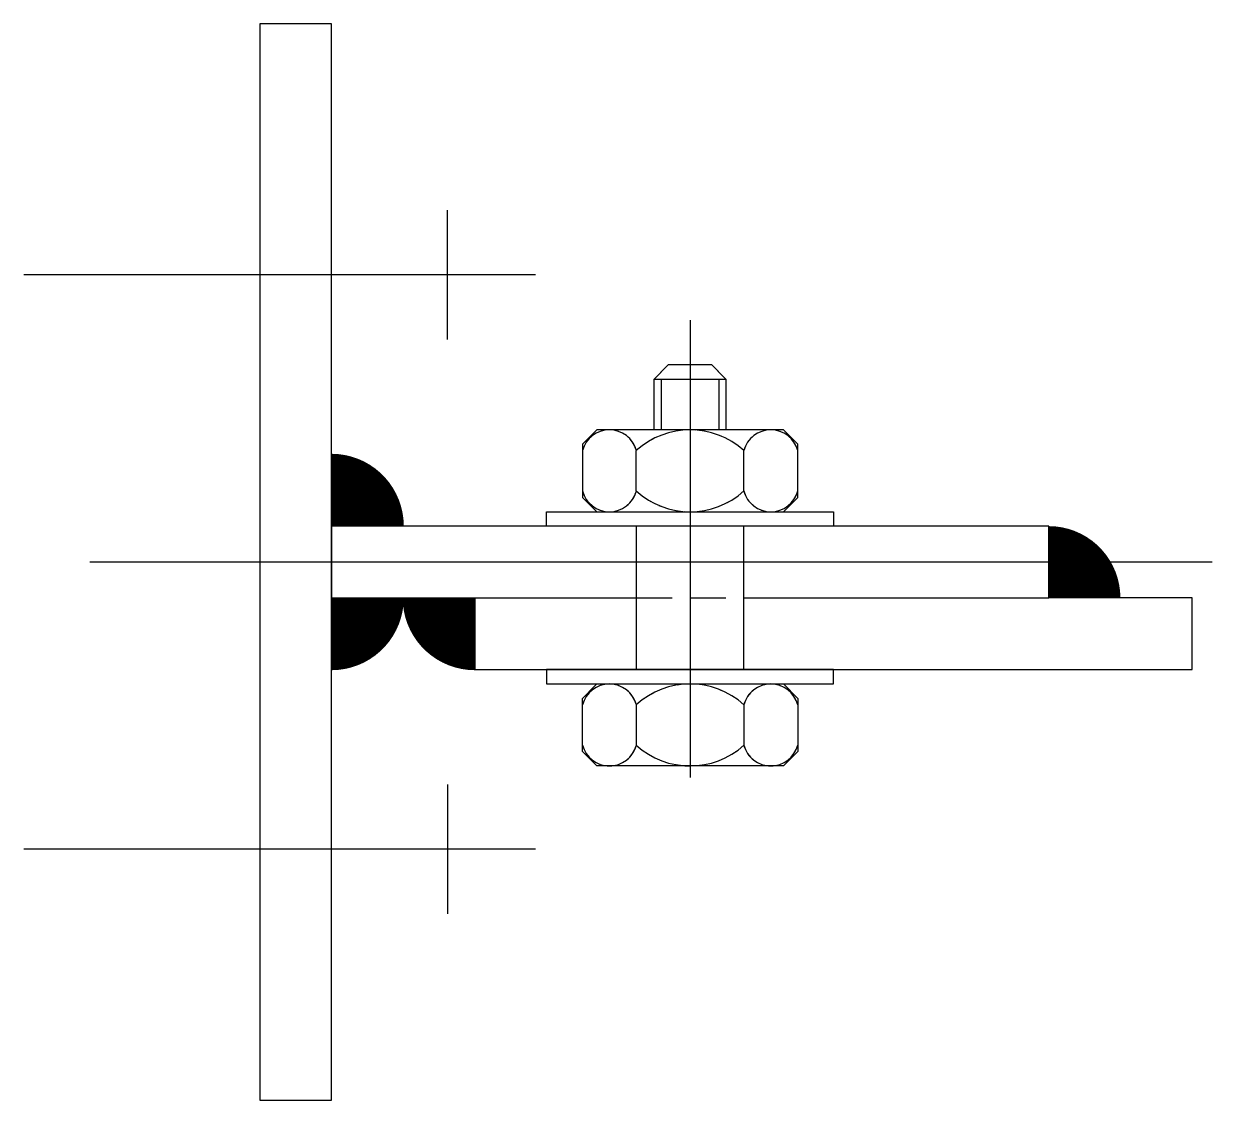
# Model space of a CAD drawing. Header units: millimetres. Extents: x -4.3 to 12.3, y -7.5 to 7.5.
import ezdxf

# ---------------------------------------------------------------- set-up
doc = ezdxf.new("R2010")
doc.units = ezdxf.units.MM
doc.header["$LTSCALE"] = 0.5
doc.linetypes.add('DASHED', pattern=[0.75, 0.5, -0.25])
doc.layers.get('0').update_dxf_attribs({"color": 4})
for name, color, linetype in [('AXIS', 1, 'Continuous'), ('SUPPORT-2', 6, 'Continuous'), ('SUPPORT_', 6, 'DASHED')]:
    doc.layers.add(name, color=color, linetype=linetype)
doc.layers.add('RITUH', color=6, linetype='Continuous', lineweight=13)

# ---------------------------------------------------------------- blocks, each defined once
blk = doc.blocks.new('*U3')
for points in [[(0, -7.5), (1, -7.5), (1, 7.5), (0, 7.5)], [(4.5, 0.9), (4.7, 0.7), (7.3, 0.7), (7.5, 0.9), (7.5, 1.642), (7.3, 1.842), (4.7, 1.842), (4.5, 1.642)], [(4, 0.5), (4, 0.7), (8, 0.7), (8, 0.5)], [(6.75, 0.5), (5.25, 0.5), (5.25, -1.5), (6.75, -1.5)], [(4, -1.5), (4, -1.7), (8, -1.7), (8, -1.5)], [(4.5, -1.9), (4.7, -1.7), (7.3, -1.7), (7.5, -1.9), (7.5, -2.642), (7.3, -2.842), (4.7, -2.842), (4.5, -2.642)]]:
    blk.add_lwpolyline(points, close=True)
at = {"flags": 128}
for points in [[(2.617, 3.099), (2.617, 4.901)], [(3.843, 4), (-3.291, 4)], [(2.617, -3.099), (2.617, -4.901)], [(3.843, -4), (-3.291, -4)]]:
    blk.add_lwpolyline(points, dxfattribs=at)
for points in [[(5.5, 1.842), (5.5, 2.55), (5.7, 2.75), (6.3, 2.75), (6.5, 2.55), (6.5, 1.842)], [(5.5, 2.55), (6.5, 2.55)], [(5.6, 1.842), (5.6, 2.55)], [(6.4, 2.55), (6.4, 1.842)], [(5.25, 0.99), (5.25, 1.552)], [(6.75, 0.99), (6.75, 1.552)], [(6.75, -0.5), (11, -0.5), (11, 0.5), (1, 0.5), (1, -0.5), (5.25, -0.5)], [(3, -0.5), (3, -1.5), (13, -1.5), (13, -0.5), (11, -0.5)], [(5.25, -1.99), (5.25, -2.552)], [(6.75, -1.99), (6.75, -2.552)]]:
    blk.add_lwpolyline(points)
for centre, radius, start, end in [((4.875, 1.454), 0.388, 14.6226, 165.3774), ((6, 0.726), 1.116, 47.7583, 132.2417), ((7.125, 1.454), 0.388, 14.6226, 165.3774), ((4.875, 1.088), 0.388, 194.6226, 345.3774), ((6, 1.816), 1.116, 227.7583, 312.2417), ((7.125, 1.088), 0.388, 194.6226, 345.3774), ((4.875, -2.088), 0.388, 14.6226, 165.3774), ((6, -2.816), 1.116, 47.7583, 132.2417), ((7.125, -2.088), 0.388, 14.6226, 165.3774), ((4.875, -2.454), 0.388, 194.6226, 345.3774), ((6, -1.726), 1.116, 227.7583, 312.2417), ((7.125, -2.454), 0.388, 194.6226, 345.3774)]:
    blk.add_arc(centre, radius, start, end)
at = {"layer": 'AXIS', "flags": 128}
for points in [[(6, 3.369), (6, -3.004)], [(6, 3.369), (6, -3.004)], [(13.28, 0), (-2.372, 0)]]:
    blk.add_lwpolyline(points, dxfattribs=at)
at = {"layer": 'RITUH', "const_width": 1.008, "flags": 128}
for points in [[(1.504, 0.5, 0.414214), (1, 1.004)], [(1.504, -0.5, -0.414214), (1, -1.004)], [(2.496, -0.5, 0.414214), (3, -1.004)]]:
    blk.add_lwpolyline(points, format="xyb", dxfattribs=at)
at = {"layer": 'SUPPORT-2', "const_width": 1, "flags": 128}
blk.add_lwpolyline([(11.5, -0.5, 0.414214), (11, 0)], format="xyb", dxfattribs=at)
at = {"layer": 'SUPPORT_'}
for points in [[(5.5, 1.842), (5.5, 2.55), (5.7, 2.75), (6.3, 2.75), (6.5, 2.55), (6.5, 1.842)], [(5.5, 2.55), (6.5, 2.55)], [(5.6, 1.842), (5.6, 2.55)], [(6.4, 2.55), (6.4, 1.842)], [(5.25, 0.99), (5.25, 1.552)], [(6.75, 0.99), (6.75, 1.552)], [(5.25, -1.99), (5.25, -2.552)], [(6.75, -1.99), (6.75, -2.552)]]:
    blk.add_lwpolyline(points, dxfattribs=at)
for points in [[(4.5, 0.9), (4.7, 0.7), (7.3, 0.7), (7.5, 0.9), (7.5, 1.642), (7.3, 1.842), (4.7, 1.842), (4.5, 1.642)], [(4, 0.5), (4, 0.7), (8, 0.7), (8, 0.5)], [(6.75, 0.5), (5.25, 0.5), (5.25, -1.5), (6.75, -1.5)], [(4, -1.5), (4, -1.7), (8, -1.7), (8, -1.5)], [(4.5, -1.9), (4.7, -1.7), (7.3, -1.7), (7.5, -1.9), (7.5, -2.642), (7.3, -2.842), (4.7, -2.842), (4.5, -2.642)]]:
    blk.add_lwpolyline(points, close=True, dxfattribs=at)
at = {"layer": 'SUPPORT_', "ltscale": 2}
blk.add_lwpolyline([(5.25, -0.5), (6.75, -0.5)], dxfattribs=at)
at = {"layer": 'SUPPORT_'}
for centre, radius, start, end in [((4.875, 1.454), 0.388, 14.6226, 165.3774), ((6, 0.726), 1.116, 47.7583, 132.2417), ((7.125, 1.454), 0.388, 14.6226, 165.3774), ((4.875, 1.088), 0.388, 194.6226, 345.3774), ((6, 1.816), 1.116, 227.7583, 312.2417), ((7.125, 1.088), 0.388, 194.6226, 345.3774), ((4.875, -2.088), 0.388, 14.6226, 165.3774), ((6, -2.816), 1.116, 47.7583, 132.2417), ((7.125, -2.088), 0.388, 14.6226, 165.3774), ((4.875, -2.454), 0.388, 194.6226, 345.3774), ((6, -1.726), 1.116, 227.7583, 312.2417), ((7.125, -2.454), 0.388, 194.6226, 345.3774)]:
    blk.add_arc(centre, radius, start, end, dxfattribs=at)

msp = doc.modelspace()

# ---------------------------------------------------------------- block references
msp.add_blockref('*U3', (-1, 0))

doc.saveas('drawing.dxf')
